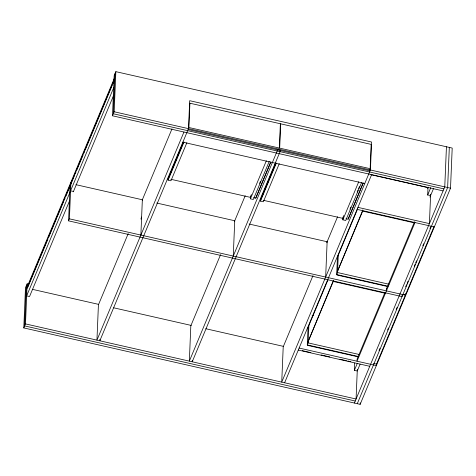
<?xml version="1.0" encoding="UTF-8"?>
<svg xmlns="http://www.w3.org/2000/svg" width="476" height="476" viewBox="0 0 476 476"><rect width="100%" height="100%" fill="white"/><g stroke="black" fill="none" stroke-linecap="round" stroke-linejoin="round"><path stroke-width="0.71" d="M443.079 190.894L112.491 115.787L114.169 75.678L115.852 71.656L452.2 148.072L450.516 188.181L360.148 404.344L23.8 327.928L25.484 287.819L27.162 283.797L28.614 284.124M26.323 285.808L24.639 325.917L355.233 401.024M23.8 327.928L25.484 323.9L27.162 283.797M27.43 287.492L27.489 286.07L70.847 182.356M402.095 295.144L402.036 296.613L68.562 220.852L70.043 185.545M68.562 220.852L69.407 218.835L70.942 182.13L114.299 78.415L114.24 79.831M99.889 339.323L99.823 340.792L188.514 128.651L189.686 100.698L371.589 142.026L370.423 169.98L281.732 382.121L283.214 346.82L312.976 275.622M115.008 73.667L113.33 113.77L443.924 188.883M112.491 115.787L114.169 111.759L115.852 71.656M140.872 235.073L142.348 199.771M186.866 142.729L170.955 180.779L168.076 180.124L168.171 177.959M192.28 360.314L192.215 361.784L280.066 151.654L280.126 150.184M233.264 256.064L234.745 220.763L156.777 203.044M269.226 161.441L253.315 199.492L250.435 198.837L250.531 196.671M253.607 197.701L255.743 198.183L270.6 162.221M279.257 163.72L263.347 201.77L260.473 201.116L260.562 198.95M277.246 149.529L277.187 150.999L189.341 361.129L190.816 325.828L220.584 254.624M358.702 356.578L307.294 344.898L308.02 327.577L327.946 279.924M307.561 344.88L307.544 345.362L358.071 356.845M307.294 344.898L308.133 342.887L308.859 325.566M325.655 277.056L327.137 241.754M388.107 286.237L336.699 274.557L337.425 257.236L357.637 208.899M336.966 274.539L336.948 275.021L387.476 286.504M336.699 274.557L337.543 272.546L338.269 255.225M361.617 182.433L345.707 220.483L342.833 219.829L342.922 217.663M345.998 218.692L348.14 219.18L362.992 183.212M360.112 364.152L357.25 371L354.37 370.346L354.674 363.057M357.321 369.305L356.072 399.013L25.484 323.9M369.578 171.991L369.673 169.783M360.148 404.344L360.213 402.863M376.439 363.39L376.349 365.598L299.13 348.051M386.429 290.866L386.518 288.742M373.618 363.497L376.492 364.152L405.338 295.162L405.397 293.692M430.637 194.184L429.406 223.607L357.94 207.369M446.446 146.763L444.762 186.872L354.394 403.041M449.32 147.417L447.642 187.526L357.268 403.696M26.959 288.599L113.966 80.48M27.685 287.516L39.377 259.539M39.948 258.176L47.933 239.071M48.504 237.708L56.495 218.603M57.066 217.234L63.623 201.544M64.195 200.176L65.051 198.129M65.623 196.766L70.757 184.486M70.853 184.254L74.559 175.382M75.131 174.02L75.987 171.973M76.559 170.61L83.116 154.914M83.687 153.552L84.544 151.505M85.115 150.136L112.211 85.317M112.782 83.949L113.925 81.223M113.663 87.768L26.656 295.888L29.536 296.542L69.603 200.699M73.322 191.798L113.395 95.956M128.193 233.633L98.425 304.836L96.943 340.138L183.95 132.019M142.217 200.093L171.979 128.889M141.063 218.401L141.622 217.056M141.033 219.127L141.592 217.788M183.218 142.372L168.367 178.333L183.486 142.175M168.076 180.124L183.986 142.074M234.311 221.786L245.2 195.749M250.531 196.588L251.376 194.577M250.435 198.837L266.346 160.787M259.599 183.373L260.455 181.326M255.743 198.183L270.862 162.024M279.073 148.732L278.514 150.077L188.05 129.52M275.616 163.363L260.765 199.325L275.878 163.167M260.473 201.116L276.377 163.066M326.714 242.76L337.591 216.747M342.928 217.58L343.767 215.569M342.833 219.829L358.737 181.778M349.991 209.142L350.848 207.096M357.125 192.084L357.982 190.037M358.553 188.674L359.404 186.628M348.14 219.18L363.253 183.022M369.864 169.361L369.299 170.705L278.841 150.148M284.612 382.775L371.619 174.656M333.295 280.685L307.716 342.577L333.735 280.328M362.89 209.886L337.121 272.236L362.861 210.672M427.656 188.484L428.227 187.11M384.81 292.817L357.113 359.082L357.024 361.207L414.995 222.536M386.238 289.402L414.513 221.774M354.37 370.346L357.232 363.503M427.638 195.089L430.786 187.556M429.947 197.112L433.666 188.21M379.045 350.52L379.902 348.474M387.607 330.029L388.464 327.982M396.175 309.537L397.032 307.484M405.695 286.766L406.552 284.713M407.123 283.351L407.98 281.298M414.263 266.274L415.12 264.222M415.691 262.859L416.548 260.806M422.831 245.783L423.688 243.73M429.971 228.706L430.828 226.653M433.987 226.624L405.433 294.936L403.273 294.442M114.169 111.759L450.516 188.181M370.971 174.692L428.007 187.651L427.698 194.94L430.578 195.594M182.867 142.163L364.771 183.492M357.101 209.386L434.32 226.927M363.176 211.231L414.584 222.911M170.813 179.274L250.703 197.427M263.204 200.265L343.095 218.419M75.928 184.676L142.651 199.837M249.168 224.041L327.512 241.838M70.579 190.822L73.459 191.477M337.543 272.546L388.952 284.226M69.407 218.835L405.338 295.162M333.765 281.572L385.173 293.252M312.155 315.374L313.601 315.701M308.133 342.887L358.821 354.4M32.475 289.354L98.461 304.342M113.687 307.805L191.275 325.435M205.781 328.726L283.369 346.355M302.224 350.639L310.923 352.615M321.074 354.923L329.779 356.899M339.929 359.207L346.457 360.689M347.902 361.016L350.806 361.677M298.285 350.062L369.751 366.3M189.912 103.203L188.895 127.508L279.352 148.066L280.37 123.754L189.912 103.203M280.703 123.831L279.68 148.137L370.144 168.688L371.161 144.383L280.703 123.831"/></g></svg>
